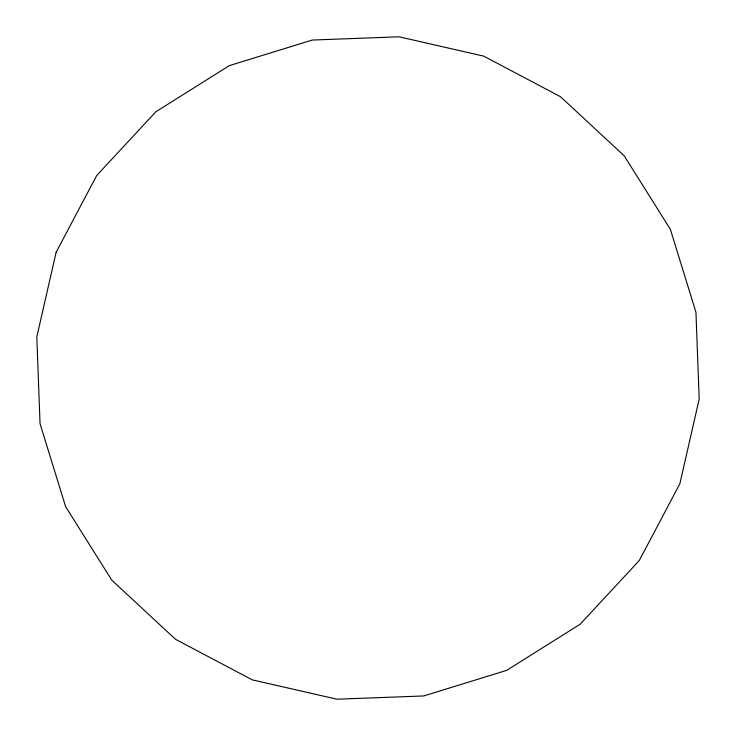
<?xml version="1.0" encoding="UTF-8"?>
<svg xmlns="http://www.w3.org/2000/svg" width="736" height="736" viewBox="0 0 736 736"><rect width="100%" height="100%" fill="white"/><g stroke="black" fill="none" stroke-linecap="round" stroke-linejoin="round"><path stroke-width="1.1" d="M56.129 252.273L36.8 336.932L40.048 423.715L65.642 506.699L111.835 580.226L175.499 639.29L252.273 679.871L336.932 699.2L423.715 695.952L506.699 670.358L580.226 624.165L639.29 560.501L679.871 483.727L699.2 399.068L695.952 312.285L670.358 229.301L624.165 155.774L560.501 96.71L483.727 56.129L399.068 36.8L312.285 40.048L229.301 65.642L155.774 111.835L96.71 175.499L56.129 252.273"/></g></svg>
